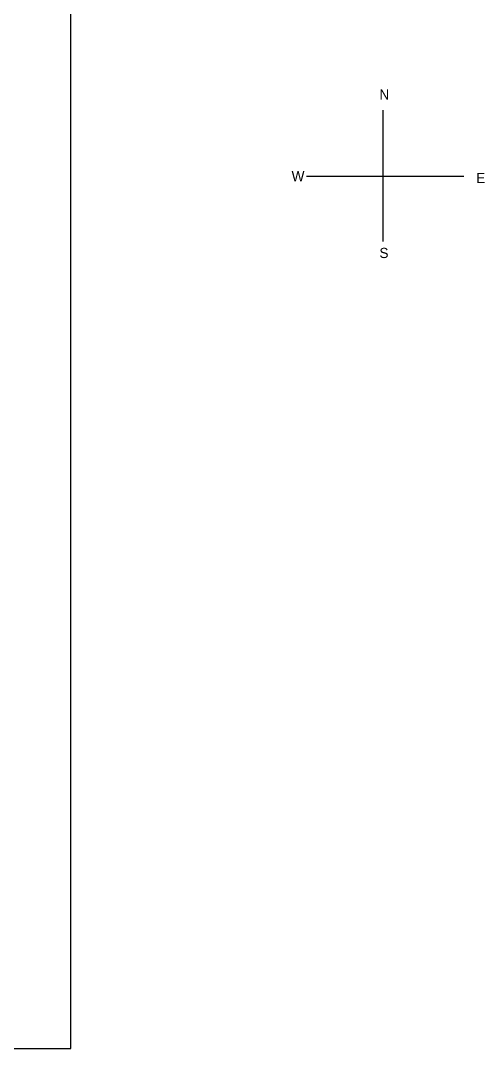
# Model space of a CAD drawing. Header units: millimetres. Extents: x 29397 to 29927, y 26123 to 26652.
# Drawn here: x 29848.1 to 29927.5, y 26123 to 26299.3 of the extents above; entities that cross this region are included whole.
import ezdxf

# ---------------------------------------------------------------- set-up
doc = ezdxf.new("R2010")
doc.units = ezdxf.units.MM
doc.header["$LTSCALE"] = 0.3
doc.layers.add('_AREATABLE', color=7, linetype='Continuous')
doc.layers.add('_Plot', color=7, linetype='Continuous')

# ---------------------------------------------------------------- blocks, each defined once
blk = doc.blocks.new('blkBoundary')
at = {"layer": '_AREATABLE'}
blk.add_lwpolyline([(0, 0), (1, 0), (1, 1), (0, 1)], close=True, dxfattribs=at)

msp = doc.modelspace()

# ---------------------------------------------------------------- linework, layer by layer
at = {"layer": '_Plot'}
for p, q in [((29910.27, 26283.938), (29910.27, 26261.366)), ((29897.157, 26272.584), (29924.12, 26272.584))]:
    msp.add_line(p, q, dxfattribs=at)

# ---------------------------------------------------------------- block references
at = {"layer": '_AREATABLE', "xscale": 459.9299662421108, "yscale": 528.5196624699238}
msp.add_blockref('blkBoundary', (29396.802, 26123.046), dxfattribs=at)

# ---------------------------------------------------------------- texts
at = {"layer": '_Plot', "char_height": 1.75, "attachment_point": 1, "style": ''}
for s, insert in [('N', (29909.658, 26287.474)), ('W', (29894.603, 26273.46)), ('E', (29926.246, 26273.154)), ('S', (29909.658, 26260.304))]:
    msp.add_mtext_dynamic_manual_height_columns(s, width=1.75, gutter_width=8.75, heights=[0], dxfattribs=dict(at, insert=insert))

doc.saveas('drawing.dxf')
